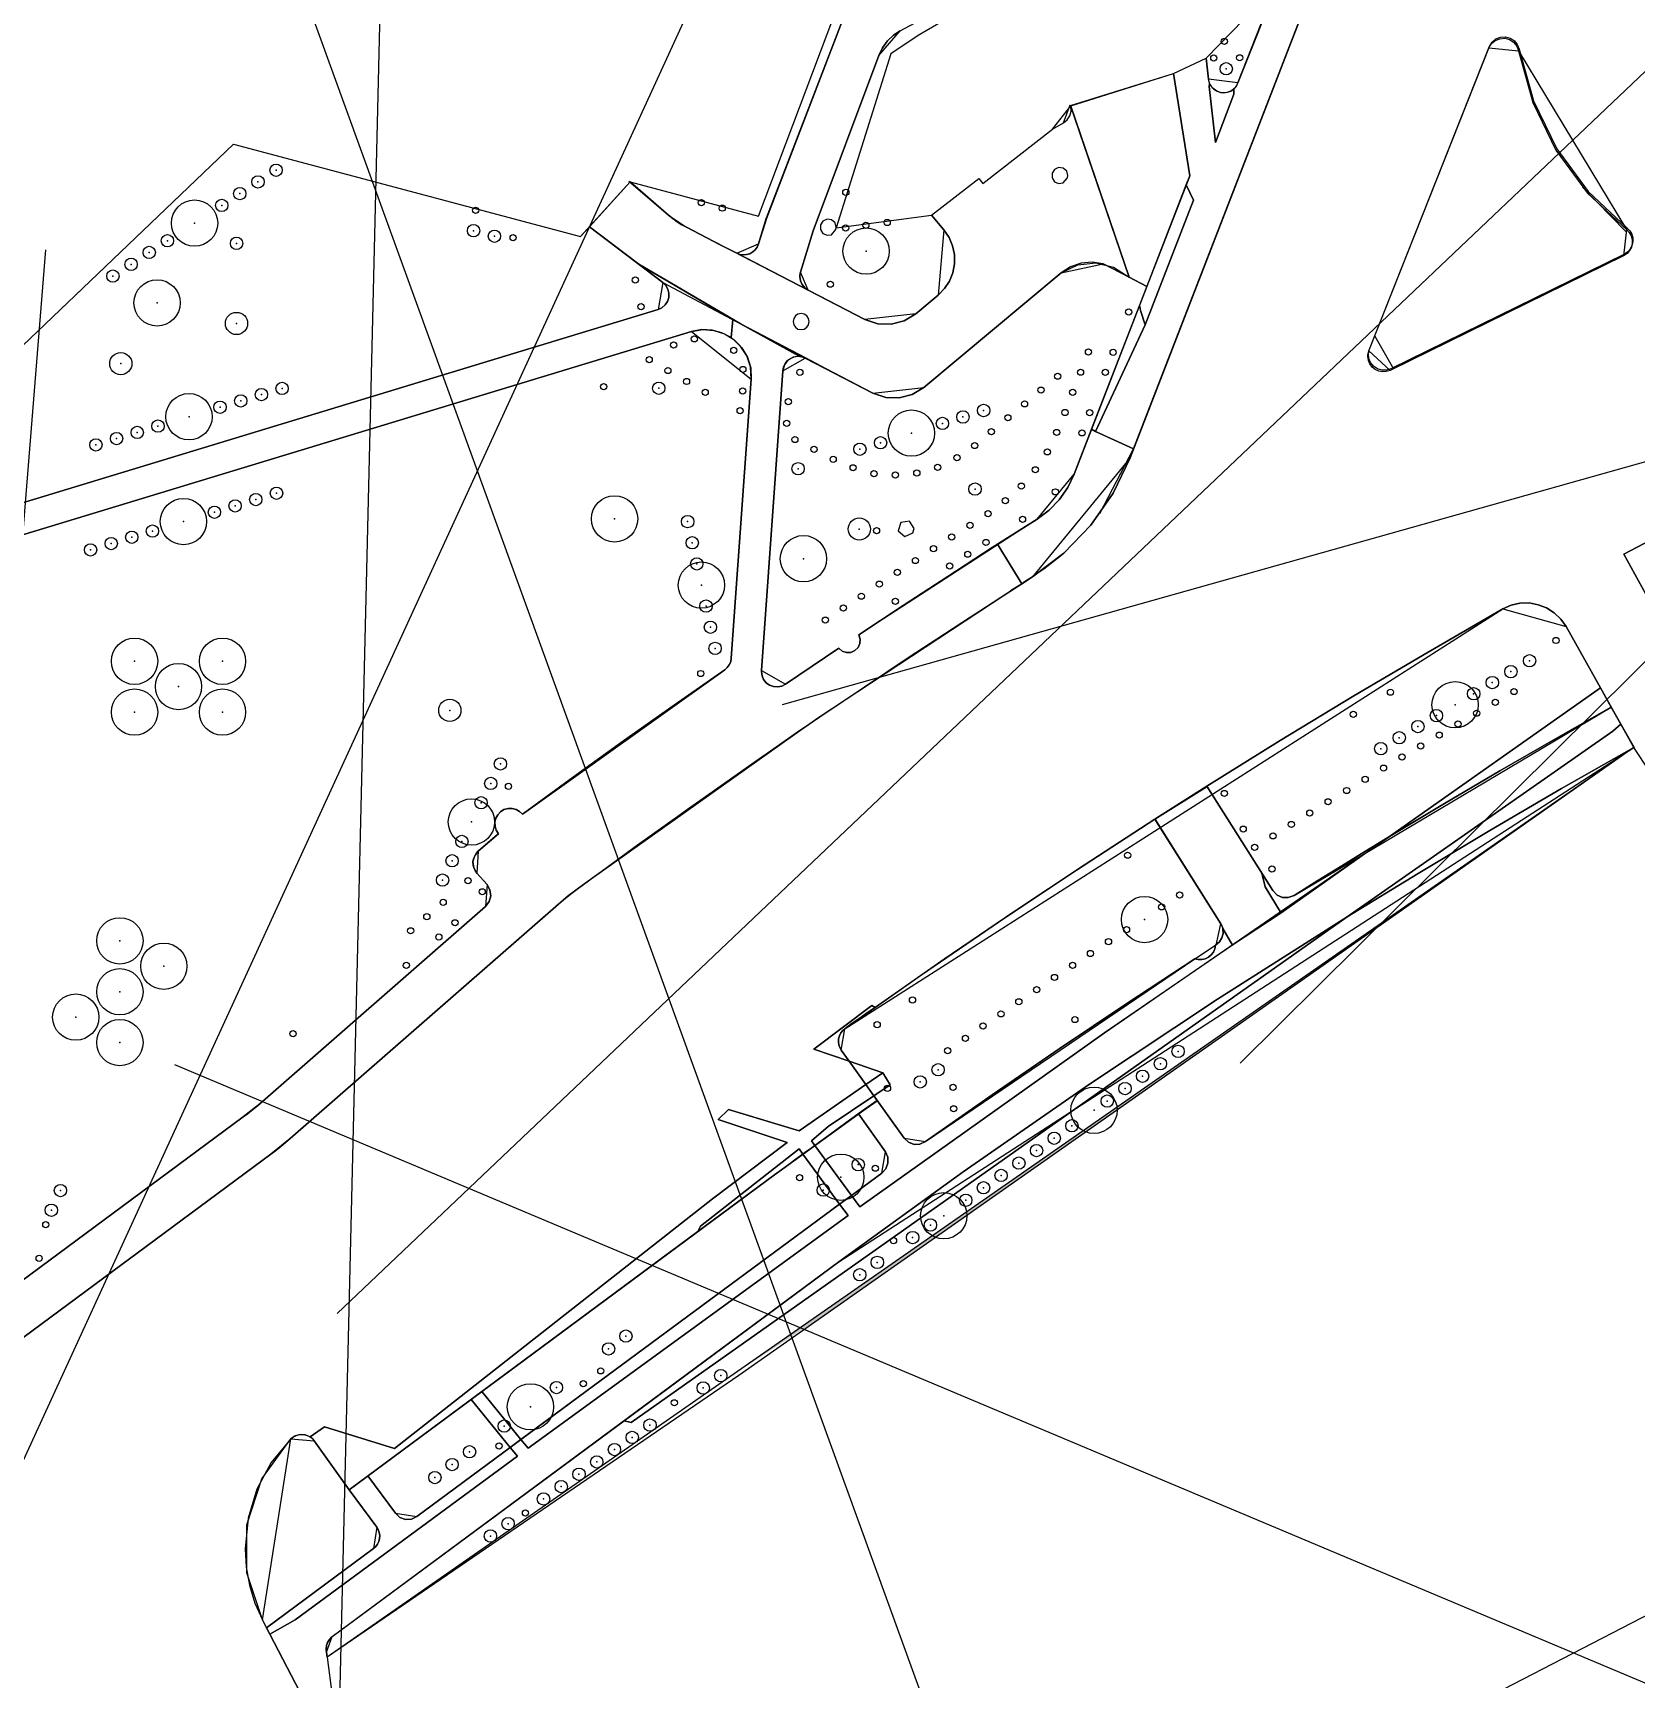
# Model space of a CAD drawing. Header units: metres. Extents: x 13966 to 15478, y -1639 to -430.
# Drawn here: x 14757.4 to 14861.3, y -911.7 to -805.1 of the extents above; entities that cross this region are included whole.
import ezdxf

# ---------------------------------------------------------------- set-up
doc = ezdxf.new("R2010")
doc.units = ezdxf.units.M
for name, color, linetype in [('BOUNDARY', 7, 'Continuous'), ('CURB', 7, 'Continuous'), ('ELECTR_CABLE', 7, 'Continuous'), ('GAS', 7, 'Continuous'), ('GRASS', 7, 'Continuous'), ('HEAT', 7, 'Continuous'), ('NEW_BUSH', 3, 'Continuous'), ('NEW_LAWN', 82, 'Continuous'), ('NEW_TREE', 3, 'Continuous'), ('OVERHEAD_POWER_LINE', 7, 'Continuous'), ('ROAD', 7, 'Continuous'), ('SIDEWALK_PATH', 7, 'Continuous'), ('WATER_PIPELINE', 7, 'Continuous')]:
    doc.layers.add(name, color=color, linetype=linetype)

# ---------------------------------------------------------------- blocks, each defined once
blk = doc.blocks.new('ПУЗЫРЕПЛОДНИК_TINY_WINE_GOLD')
blk.add_circle((0, 0), 0.2)
blk = doc.blocks.new('ЛАПЧАТКА_GOLDFINGER')
blk.add_circle((0, 0), 0.2)
blk = doc.blocks.new('ИВА_БУЛЛАТА')
blk.add_circle((0, 0), 0.2)
blk = doc.blocks.new('СПИРЕЯ_GREFSHEIM')
blk.add_circle((0, 0), 0.2)
blk = doc.blocks.new('ПУЗЫРЕПЛОДНИК_LADY_IN_RED')
blk.add_circle((0, 0), 0.2)
blk = doc.blocks.new('КЛЕН_CRIMSON_SENTRY')
blk.add_circle((0, 0), 0.2)
blk = doc.blocks.new('КЛЕН_PRINCETON_GOLD')
blk.add_circle((0, 0), 0.2)
blk = doc.blocks.new('КЛЕН_ГИННАЛА')
blk.add_circle((0, 0), 0.2)

msp = doc.modelspace()

# ---------------------------------------------------------------- hatches: boundary and pattern name
at = {"layer": 'NEW_LAWN'}
msp.add_hatch(color=82, dxfattribs=at).paths.add_polyline_path([(14809.36, -887.71), (14802.44, -892.24), (14857.69, -853.79)])

# ---------------------------------------------------------------- linework, layer by layer
at = {"layer": 'BOUNDARY'}
for points in [[(14821.77, -801.15), (14814.79, -805.24), (14813.02, -806.43), (14809.49, -817.69), (14815.67, -816.87), (14818.73, -814.5), (14818.98, -814.82), (14823.51, -811.31), (14824.69, -809.8), (14831.34, -807.69), (14833.45, -806.71), (14836.72, -803.35)], [(14676.98, -890.05), (14704.84, -869.67), (14704.36, -869.02), (14713.87, -862.05), (14721.71, -856.4), (14732.82, -848.19), (14770.43, -812.28), (14792.92, -818.26), (14796.13, -814.72), (14804.46, -816.94), (14809.33, -804.01)], [(14863.19, -854.44), (14861.17, -851.37), (14803.18, -892.05), (14776.51, -910.29), (14776.83, -912.8)]]:
    msp.add_lwpolyline(points, dxfattribs=at)
at = {"layer": 'CURB'}
for points in [[(14847.4, -776.23), (14844.33, -785.92), (14835.52, -808.31), (14833.6, -808.06), (14833.45, -806.71)], [(14849.46, -776.69), (14846.55, -786.06), (14828.54, -832.59), (14822.2, -840.31), (14808.3, -849.47)], [(14804.99, -817.06), (14809.87, -804.3), (14811.28, -802.71), (14820.64, -797.79)], [(14807.99, -817.88), (14812.25, -806.52), (14813.64, -804.93), (14821.61, -800.65)], [(14824.9, -833.66), (14832.39, -814.33), (14831.34, -807.69)], [(14823.51, -811.31), (14824.21, -810.89), (14824.65, -809.72), (14824.67, -809.77)], [(14796.06, -814.67), (14798.62, -816.87), (14799.79, -817.66), (14811.34, -823.63)], [(14857.85, -815.07), (14860.64, -817.94)], [(14815.67, -816.87), (14816.47, -817.83), (14816.09, -822.06), (14814.64, -823.26), (14811.34, -823.63)], [(14793.5, -817.62), (14798.26, -821.23), (14797.94, -822.99), (14754.97, -836.05), (14753.97, -836.57), (14736.1, -850.77), (14734.69, -850.6), (14732.8, -848.21)], [(14803.04, -819.34), (14804.45, -818.74), (14804.98, -817.02)], [(14807.68, -821.74), (14807.18, -820.56), (14807.99, -817.88)], [(14807.68, -821.74), (14803.04, -819.34)], [(14804.64, -846.37), (14806.03, -826.95), (14807.48, -826.13), (14811.87, -828.4), (14815.17, -828.03), (14824.06, -820.61), (14826.79, -820.03)], [(14829.61, -821.49), (14826.79, -820.03)], [(14798.26, -821.23), (14807.48, -826.13)], [(14787.6, -856.95), (14787.54, -857), (14786.29, -858.09), (14786.2, -859.5), (14786.86, -860.25), (14786.76, -861.66), (14772.14, -874.44), (14771.06, -875.3), (14754.87, -887.28), (14753.47, -887.06), (14731.94, -857.57), (14732.16, -856.17), (14736.52, -852.99), (14736.58, -852.94), (14754.92, -838.37), (14755.91, -837.85), (14800.12, -824.42), (14803.98, -827.5), (14802.69, -845.58)], [(14844.38, -824.72), (14845.59, -826.82)], [(14826.57, -836.21), (14828.76, -832.01)], [(14822.51, -836.57), (14824.9, -833.66)], [(14822.51, -836.57), (14810.96, -844.06)], [(14824.02, -838.97), (14822.94, -839.82), (14821.52, -840.75), (14820.78, -841.22)], [(14809.81, -870.97), (14810.05, -869.58), (14852.68, -842.39), (14856.78, -843.53), (14861.17, -851.37)], [(14809.65, -844.93), (14806.2, -847.27)], [(14789.16, -855.69), (14789.22, -855.65), (14802.26, -846.34)], [(14804.64, -846.37), (14806.2, -847.27)], [(14839.15, -860.95), (14859.71, -848.75)], [(14859.71, -848.75), (14861.19, -851.37)], [(14808.3, -849.47), (14792.78, -860.48), (14791.49, -861.51), (14788.92, -863.76)], [(14776.51, -910.29), (14776.45, -909.97), (14776.83, -908.97), (14809.65, -884.69), (14861.17, -851.37)], [(14830.14, -856.01), (14833.52, -853.88)], [(14833.51, -853.86), (14837.78, -860.63)], [(14830.13, -855.99), (14834.41, -862.79)], [(14788.92, -863.76), (14774.11, -876.7), (14772.85, -877.71), (14750.52, -894.23), (14733.31, -891.1), (14714.31, -861.73)], [(14815.28, -876.9), (14832.73, -865.05), (14834.06, -864.18), (14834.1, -864.16), (14834.41, -862.79)], [(14809.81, -870.97), (14813.88, -876.67)], [(14790.89, -943.61), (14772.31, -907.88), (14774.15, -896.16), (14775.67, -896.29), (14777.93, -899.45), (14805.49, -879.06), (14812.14, -874.23)], [(14810.92, -875.1), (14812.15, -874.25)], [(14810.92, -875.1), (14812.67, -877.55)], [(14813.88, -876.67), (14815.28, -876.9)], [(14812.44, -878.94), (14812.67, -877.55)], [(14779.13, -898.56), (14780.92, -900.97), (14782.32, -901.18), (14807.87, -882.28), (14812.44, -878.94)], [(14777.93, -899.45), (14779.13, -898.56)], [(14777.93, -899.45), (14779.71, -901.87), (14779.5, -903.26), (14772.57, -908.39)], [(14772.57, -908.39), (14774.13, -911.39)]]:
    msp.add_lwpolyline(points, dxfattribs=at)
msp.add_lwpolyline([(14853.69, -806.23), (14860.69, -817.81), (14860.51, -819.5), (14845.37, -826.93), (14844, -825.66), (14851.78, -806.04)], close=True, dxfattribs=at)
at = {"layer": 'ELECTR_CABLE'}
msp.add_line((14766.62, -871.91), (14928.61, -940.02), dxfattribs=at)
at = {"layer": 'GAS'}
for p, q in [((14995.68, -680.52), (14777.15, -888.04)), ((14738.26, -1067.53), (14758.27, -819.11))]:
    msp.add_line(p, q, dxfattribs=at)
at = {"layer": 'GRASS'}
for points in [[(14833.6, -808.06), (14833.45, -806.71), (14836.72, -803.35), (14846.28, -775.98), (14847.4, -776.23), (14844.35, -785.85), (14836.76, -805.18), (14835.52, -808.31), (14835.35, -808.6), (14835.1, -808.81), (14834.8, -808.92), (14834.46, -808.94), (14834.14, -808.84), (14833.88, -808.65), (14833.69, -808.38)], [(14809.49, -817.66), (14809.41, -817.38), (14809.18, -817.18), (14808.89, -817.14), (14808.62, -817.26), (14808.46, -817.51), (14808.46, -817.81), (14808.62, -818.06), (14808.89, -818.18), (14809.19, -818.14), (14809.47, -817.81)], [(14810.96, -844.06), (14811.04, -844.34), (14811.02, -844.62), (14810.91, -844.88), (14810.7, -845.08), (14810.43, -845.2), (14810.15, -845.21), (14809.88, -845.12), (14809.65, -844.93), (14808.79, -845.51), (14807.92, -846.1), (14807.06, -846.68), (14806.2, -847.27), (14805.96, -847.39), (14805.7, -847.44), (14805.43, -847.42), (14805.17, -847.33), (14804.95, -847.17), (14804.78, -846.96), (14804.68, -846.71), (14804.64, -846.44), (14804.64, -846.37), (14806.03, -826.95), (14806.07, -826.71), (14806.18, -826.49), (14806.33, -826.3), (14806.53, -826.15), (14806.76, -826.06), (14807.01, -826.02), (14807.25, -826.05), (14807.48, -826.13), (14811.87, -828.4), (14812.71, -828.68), (14813.57, -828.71), (14814.41, -828.49), (14815.17, -828.03), (14824.06, -820.61), (14825.14, -820.09), (14826.31, -819.96), (14827.45, -820.24), (14828.46, -820.9), (14829.61, -821.49), (14824.9, -833.66), (14824.49, -834.52), (14823.94, -835.31), (14823.28, -835.99), (14822.51, -836.57), (14819.6, -838.41), (14816.71, -840.28), (14813.83, -842.16)], [(14814.54, -837.17), (14814.23, -836.7), (14813.67, -836.78), (14813.51, -837.32), (14813.94, -837.69), (14814.46, -837.46)], [(14833.51, -853.86), (14838.26, -850.91), (14843.03, -848.02), (14847.84, -845.18), (14852.68, -842.39), (14853.22, -842.15), (14853.79, -842.02), (14854.38, -842), (14854.96, -842.11), (14855.52, -842.32), (14856.01, -842.64), (14856.44, -843.04), (14856.78, -843.53), (14859, -847.5), (14845.34, -857.14), (14843.79, -858.08), (14842.24, -859.03), (14840.7, -859.99), (14839.15, -860.95), (14838.78, -861.09), (14838.4, -861.08), (14838.05, -860.92), (14837.78, -860.63)], [(14859.71, -848.75), (14856.09, -850.8), (14852.49, -852.88), (14848.9, -854.99), (14845.34, -857.14), (14859, -847.5)], [(14776.43, -909.87), (14776.43, -909.78), (14776.45, -909.55), (14776.53, -909.34), (14776.65, -909.15), (14776.81, -908.99), (14795.74, -894.98), (14796.19, -895.09), (14842.6, -862.33), (14847.2, -859.52), (14851.83, -856.75), (14856.49, -854.03), (14861.17, -851.37), (14776.51, -910.29), (14776.45, -909.97)], [(14834.06, -864.18), (14834.02, -864.41), (14833.93, -864.62), (14833.79, -864.8), (14833.61, -864.95), (14833.4, -865.05), (14833.18, -865.1), (14832.95, -865.1), (14832.73, -865.05), (14828.32, -867.94), (14823.94, -870.88), (14819.59, -873.87), (14815.28, -876.9), (14814.91, -877.07), (14814.53, -877.08), (14814.17, -876.94), (14813.88, -876.67), (14811.93, -873.93), (14812.99, -873.22), (14812.51, -872.44), (14810.32, -871.69), (14809.81, -870.97), (14809.72, -870.8), (14809.65, -870.62), (14809.63, -870.42), (14809.64, -870.23), (14809.69, -870.04), (14809.78, -869.86), (14809.9, -869.71), (14810.05, -869.58), (14815.01, -866.09), (14820.01, -862.67), (14825.05, -859.31), (14830.14, -856.01), (14834.41, -862.79), (14834.44, -862.85), (14834.48, -862.92), (14834.51, -863), (14834.53, -863.07), (14834.56, -863.41), (14834.48, -863.7), (14834.33, -863.96)], [(14796.19, -895.09), (14795.74, -894.98), (14809.65, -884.69), (14817.72, -878.85), (14825.9, -873.18), (14834.19, -867.67), (14842.6, -862.33)], [(14811.4, -873.2), (14810.32, -871.69), (14812.51, -872.44)], [(14811.93, -873.93), (14811.4, -873.2), (14812.51, -872.44), (14812.99, -873.22)], [(14810.47, -880.38), (14808.1, -877.15), (14808.8, -876.63), (14809.51, -876.12), (14810.21, -875.61), (14810.92, -875.1), (14812.67, -877.55), (14812.83, -877.91), (14812.84, -878.29), (14812.71, -878.65), (14812.44, -878.94)], [(14789.06, -896.19), (14786.53, -893.09), (14805.49, -879.06), (14805.95, -878.72), (14806.41, -878.38), (14806.87, -878.04), (14807.33, -877.71), (14809.7, -880.94)], [(14809.7, -880.94), (14807.33, -877.71), (14807.52, -877.57), (14807.72, -877.43), (14807.91, -877.29), (14808.1, -877.15), (14810.47, -880.38)], [(14780.92, -900.97), (14779.13, -898.56), (14785.84, -893.6), (14788.37, -896.71), (14782.32, -901.18), (14781.96, -901.35), (14781.58, -901.37), (14781.21, -901.24)], [(14788.37, -896.71), (14785.84, -893.6), (14786.53, -893.09), (14789.06, -896.19)], [(14772.31, -907.88), (14771.3, -904.84), (14771.3, -901.72), (14772.26, -898.74), (14774.15, -896.16), (14774.32, -896.02), (14774.51, -895.93), (14774.72, -895.88), (14774.94, -895.87), (14775.15, -895.91), (14775.35, -896), (14775.52, -896.12), (14775.67, -896.29), (14777.93, -899.45), (14779.71, -901.87), (14779.81, -902.03), (14779.88, -902.22), (14779.91, -902.41), (14779.9, -902.61), (14779.85, -902.8), (14779.77, -902.98), (14779.65, -903.13), (14779.5, -903.26), (14772.57, -908.39)]]:
    msp.add_lwpolyline(points, close=True, dxfattribs=at)
for points in [[(14821.77, -801.15), (14814.79, -805.24), (14813.02, -806.43), (14809.49, -817.69), (14815.67, -816.87), (14816.47, -817.83), (14816.8, -818.32), (14817.03, -818.86), (14817.15, -819.43), (14817.15, -820.02), (14817.04, -820.6), (14816.82, -821.15), (14816.5, -821.63), (14816.09, -822.06), (14814.64, -823.26), (14813.89, -823.72), (14813.05, -823.94), (14812.18, -823.91), (14811.34, -823.63), (14808.42, -822.12), (14807.68, -821.74), (14807.46, -821.58), (14807.29, -821.37), (14807.18, -821.12), (14807.14, -820.85), (14807.14, -820.77), (14807.15, -820.7), (14807.16, -820.63), (14807.18, -820.56), (14807.99, -817.88), (14812.25, -806.52), (14812.49, -806.03), (14812.8, -805.59), (14813.19, -805.22), (14813.64, -804.93)], [(14809.87, -804.3), (14805, -817.03), (14804.45, -818.74), (14804.37, -818.94), (14804.24, -819.12), (14804.08, -819.26), (14803.89, -819.37), (14803.67, -819.43), (14803.46, -819.45), (14803.24, -819.42), (14803.04, -819.34), (14801.97, -818.79), (14799.79, -817.66), (14799.48, -817.49), (14799.18, -817.3), (14798.9, -817.1), (14798.62, -816.87), (14796.13, -814.72), (14804.46, -816.94), (14809.33, -804.01)], [(14732.8, -848.21), (14770.43, -812.28), (14792.92, -818.26), (14793.5, -817.62), (14798.26, -821.23), (14798.45, -821.43), (14798.58, -821.67), (14798.65, -821.93), (14798.64, -822.21), (14798.55, -822.47), (14798.4, -822.69), (14798.19, -822.87), (14797.94, -822.99), (14754.97, -836.05)], [(14755.91, -837.85), (14800.12, -824.42), (14800.84, -824.29), (14801.55, -824.34), (14802.24, -824.56), (14802.86, -824.94), (14803.37, -825.46), (14803.74, -826.08), (14803.95, -826.77), (14803.98, -827.5), (14802.69, -845.58), (14802.65, -845.81), (14802.56, -846.01), (14802.43, -846.19), (14802.26, -846.34), (14798.98, -848.63), (14795.71, -850.94), (14792.45, -853.28), (14789.22, -855.65), (14789.16, -855.69), (14788.97, -855.51), (14788.74, -855.38), (14788.49, -855.31), (14788.22, -855.32), (14787.96, -855.39), (14787.74, -855.53), (14787.56, -855.72), (14787.43, -855.95), (14787.37, -856.21), (14787.38, -856.47), (14787.46, -856.72), (14787.6, -856.95), (14786.29, -858.09), (14786.05, -858.4), (14785.95, -858.77), (14786, -859.15), (14786.2, -859.5), (14786.86, -860.25), (14787.05, -860.6), (14787.1, -860.98), (14787, -861.35), (14786.76, -861.66), (14772.14, -874.44), (14771.88, -874.66), (14771.61, -874.88), (14771.34, -875.09), (14771.06, -875.3), (14754.87, -887.28)]]:
    msp.add_lwpolyline(points, dxfattribs=at)
at = {"layer": 'HEAT'}
for p, q in [((14884.22, -1103.54), (14740.5, -707.31)), ((14757.53, -961.62), (15048.85, -810.88))]:
    msp.add_line(p, q, dxfattribs=at)
at = {"layer": 'NEW_BUSH'}
for centre, radius in [((14834.76, -807.39), 0.4), ((14773.19, -813.96), 0.4), ((14772.02, -814.72), 0.4), ((14769.67, -816.24), 0.4), ((14770.84, -815.48), 0.4), ((14785.99, -817.88), 0.4), ((14787.34, -818.24), 0.4), ((14764.97, -819.29), 0.4), ((14766.15, -818.53), 0.4), ((14770.63, -818.7), 0.4), ((14763.8, -820.06), 0.4), ((14762.62, -820.82), 0.4), ((14770.63, -823.89), 0.72), ((14763.13, -826.49), 0.72), ((14770.9, -828.91), 0.4), ((14772.24, -828.5), 0.4), ((14773.58, -828.1), 0.4), ((14797.99, -828.09), 0.4), ((14769.56, -829.32), 0.4), ((14817.7, -829.95), 0.4), ((14819.04, -829.53), 0.4), ((14764.2, -830.95), 0.4), ((14765.54, -830.54), 0.4), ((14816.37, -830.37), 0.4), ((14761.52, -831.76), 0.4), ((14762.86, -831.35), 0.4), ((14811.02, -832.04), 0.4), ((14812.36, -831.62), 0.4), ((14807.02, -833.3), 0.4), ((14771.88, -835.3), 0.4), ((14773.22, -834.89), 0.4), ((14818.48, -834.62), 0.4), ((14769.2, -836.12), 0.4), ((14770.54, -835.71), 0.4), ((14765.18, -837.34), 0.4), ((14799.86, -836.73), 0.4), ((14810.98, -837.21), 0.72), ((14761.17, -838.56), 0.4), ((14762.51, -838.15), 0.4), ((14763.84, -837.74), 0.4), ((14800.16, -838.1), 0.4), ((14800.45, -839.47), 0.4), ((14801.05, -842.2), 0.4), ((14801.34, -843.57), 0.4), ((14801.64, -844.94), 0.4), ((14854.41, -845.74), 0.4), ((14852, -847.16), 0.4), ((14853.2, -846.45), 0.4), ((14850.79, -847.88), 0.4), ((14784.45, -848.96), 0.72), ((14848.38, -849.3), 0.4), ((14847.18, -850.01), 0.4), ((14844.77, -851.44), 0.4), ((14845.97, -850.73), 0.4), ((14787.73, -852.43), 0.4), ((14787.1, -853.69), 0.4), ((14786.48, -854.94), 0.4), ((14785.23, -857.45), 0.4), ((14784.6, -858.7), 0.4), ((14783.98, -859.95), 0.4), ((14831.64, -871.05), 0.4), ((14816.09, -872.24), 0.4), ((14829.34, -872.66), 0.4), ((14830.49, -871.85), 0.4), ((14814.93, -873.03), 0.4), ((14828.2, -873.46), 0.4), ((14827.05, -874.27), 0.4), ((14824.76, -875.87), 0.4), ((14823.61, -876.68), 0.4), ((14822.47, -877.48), 0.4), ((14810.91, -878.39), 0.4), ((14820.17, -879.09), 0.4), ((14821.32, -878.29), 0.4), ((14759.22, -880.07), 0.4), ((14808.65, -880.04), 0.4), ((14819.03, -879.89), 0.4), ((14817.88, -880.7), 0.4), ((14758.63, -881.34), 0.4), ((14815.59, -882.3), 0.4), ((14814.44, -883.11), 0.4), ((14811.01, -885.52), 0.4), ((14812.15, -884.72), 0.4), ((14795.86, -889.5), 0.4), ((14794.74, -890.33), 0.4), ((14791.36, -892.83), 0.4), ((14800.87, -892.86), 0.4), ((14802.01, -892.06), 0.4), ((14787.98, -895.33), 0.4), ((14796.27, -896.06), 0.4), ((14797.42, -895.26), 0.4), ((14785.73, -896.99), 0.4), ((14795.12, -896.85), 0.4), ((14784.6, -897.82), 0.4), ((14793.97, -897.65), 0.4), ((14783.48, -898.66), 0.4), ((14791.67, -899.25), 0.4), ((14792.82, -898.45), 0.4), ((14790.52, -900.05), 0.4), ((14787.08, -902.45), 0.4), ((14788.23, -901.65), 0.4)]:
    msp.add_circle(centre, radius, dxfattribs=at)
for p in [(14834.76, -807.39), (14772.02, -814.72), (14773.19, -813.96), (14770.84, -815.48), (14769.67, -816.24), (14785.99, -817.88), (14766.15, -818.53), (14770.63, -818.7), (14787.34, -818.24), (14763.8, -820.06), (14764.97, -819.29), (14762.62, -820.82), (14770.63, -823.89), (14763.13, -826.49), (14772.24, -828.5), (14773.58, -828.1), (14797.99, -828.09), (14769.56, -829.32), (14770.9, -828.91), (14819.04, -829.53), (14765.54, -830.54), (14816.37, -830.37), (14817.7, -829.95), (14761.52, -831.76), (14762.86, -831.35), (14764.2, -830.95), (14812.36, -831.62), (14811.02, -832.04), (14807.02, -833.3), (14773.22, -834.89), (14818.48, -834.62), (14769.2, -836.12), (14770.54, -835.71), (14771.88, -835.3), (14799.86, -836.73), (14762.51, -838.15), (14763.84, -837.74), (14765.18, -837.34), (14800.16, -838.1), (14810.98, -837.21), (14761.17, -838.56), (14800.45, -839.47), (14801.05, -842.2), (14801.34, -843.57), (14801.64, -844.94), (14854.41, -845.74), (14853.2, -846.45), (14852, -847.16), (14850.79, -847.88), (14784.45, -848.96), (14848.38, -849.3), (14845.97, -850.73), (14847.18, -850.01), (14844.77, -851.44), (14787.73, -852.43), (14787.1, -853.69), (14786.48, -854.94), (14785.23, -857.45), (14784.6, -858.7), (14783.98, -859.95), (14831.64, -871.05), (14816.09, -872.24), (14830.49, -871.85), (14814.93, -873.03), (14828.2, -873.46), (14829.34, -872.66), (14827.05, -874.27), (14824.76, -875.87), (14822.47, -877.48), (14823.61, -876.68), (14810.91, -878.39), (14821.32, -878.29), (14820.17, -879.09), (14759.22, -880.07), (14808.65, -880.04), (14817.88, -880.7), (14819.03, -879.89), (14758.63, -881.34), (14815.59, -882.3), (14814.44, -883.11), (14812.15, -884.72), (14811.01, -885.52), (14794.74, -890.33), (14795.86, -889.5), (14802.01, -892.06), (14791.36, -892.83), (14800.87, -892.86), (14787.98, -895.33), (14797.42, -895.26), (14795.12, -896.85), (14796.27, -896.06), (14784.6, -897.82), (14785.73, -896.99), (14793.97, -897.65), (14783.48, -898.66), (14792.82, -898.45), (14790.52, -900.05), (14791.67, -899.25), (14788.23, -901.65), (14787.08, -902.45)]:
    msp.add_point(p, dxfattribs=at)
at = {"layer": 'NEW_TREE'}
for centre in [(14767.91, -817.39), (14811.42, -819.2), (14765.48, -822.56), (14767.55, -829.93), (14814.36, -830.99), (14795.13, -836.55), (14767.19, -836.73), (14807.36, -839.13), (14800.75, -840.84), (14764.02, -845.78), (14769.72, -845.78), (14766.87, -847.42), (14764.02, -849.07), (14769.72, -849.07), (14849.59, -848.59), (14785.85, -856.19), (14829.47, -862.51), (14763.07, -863.89), (14765.92, -865.54), (14763.07, -867.19), (14760.21, -868.83), (14763.07, -870.48), (14826.19, -874.87), (14809.78, -879.21), (14816.45, -881.7), (14789.67, -894.08)]:
    msp.add_circle(centre, 1.5, dxfattribs=at)
for p in [(14767.91, -817.39), (14811.42, -819.2), (14765.48, -822.56), (14767.55, -829.93), (14814.36, -830.99), (14767.19, -836.73), (14795.13, -836.55), (14807.36, -839.13), (14800.75, -840.84), (14764.02, -845.78), (14769.72, -845.78), (14766.87, -847.42), (14849.59, -848.59), (14764.02, -849.07), (14769.72, -849.07), (14785.85, -856.19), (14829.47, -862.51), (14763.07, -863.89), (14765.92, -865.54), (14763.07, -867.19), (14760.21, -868.83), (14763.07, -870.48), (14826.19, -874.87), (14809.78, -879.21), (14816.45, -881.7), (14789.67, -894.08)]:
    msp.add_point(p, dxfattribs=at)
at = {"layer": 'OVERHEAD_POWER_LINE'}
for p, q in [((14683.07, -1058.14), (14848.46, -697.95)), ((14835.67, -871.81), (14965.65, -742.89)), ((14806.01, -848.57), (15141.57, -754.17))]:
    msp.add_line(p, q, dxfattribs=at)
at = {"layer": 'ROAD'}
for points in [[(14750.52, -894.23), (14772.85, -877.71), (14773.17, -877.47), (14773.49, -877.22), (14773.8, -876.96), (14774.11, -876.7), (14788.92, -863.76), (14791.49, -861.51), (14791.8, -861.25), (14792.12, -860.98), (14792.45, -860.73), (14792.78, -860.48), (14796.62, -857.67), (14800.49, -854.9), (14804.39, -852.17), (14808.3, -849.47), (14811.58, -847.25), (14814.88, -845.06), (14818.19, -842.89), (14821.52, -840.75), (14822.2, -840.31), (14824.23, -838.78), (14825.99, -836.96), (14827.43, -834.88), (14828.54, -832.59), (14828.76, -832.01), (14846.55, -786.06)], [(14862.25, -837.92), (14860.53, -838.84), (14863.6, -844.46)], [(14863.19, -854.44), (14861.17, -851.37), (14860.32, -849.85), (14859.71, -848.75), (14859, -847.5), (14856.78, -843.53), (14856.44, -843.04), (14856.01, -842.64), (14855.52, -842.32), (14854.96, -842.11), (14854.38, -842), (14853.79, -842.02), (14853.22, -842.15), (14852.68, -842.39), (14847.84, -845.18), (14843.03, -848.02), (14838.26, -850.91), (14833.51, -853.86), (14830.14, -856.01), (14825.55, -858.98), (14821, -862), (14816.48, -865.08), (14812, -868.2), (14811.79, -868.08), (14808.04, -870.9), (14810.32, -871.69), (14811.4, -873.2), (14807.08, -876.19), (14802.51, -874.82), (14801.83, -875.47), (14806.31, -876.96), (14801.46, -880.61), (14780.87, -896.77), (14776.33, -895.38), (14775.4, -896.03), (14775.08, -895.89), (14774.75, -895.87), (14774.43, -895.96), (14774.15, -896.16), (14772.88, -897.68), (14771.95, -899.41), (14771.38, -901.29), (14771.18, -903.27), (14771.25, -904.47), (14771.47, -905.64), (14771.82, -906.79), (14772.31, -907.88), (14772.57, -908.39), (14772.79, -908.81), (14790.89, -943.61)]]:
    msp.add_lwpolyline(points, dxfattribs=at)
for points in [[(14845.37, -826.93), (14845.13, -827.01), (14844.88, -827.03), (14844.64, -826.98), (14844.4, -826.88), (14844.21, -826.72), (14844.06, -826.51), (14843.97, -826.28), (14843.93, -826.03), (14843.94, -825.93), (14843.95, -825.84), (14843.97, -825.75), (14844, -825.66), (14851.78, -806.04), (14851.94, -805.76), (14852.19, -805.56), (14852.48, -805.44), (14852.8, -805.41), (14853.12, -805.5), (14853.38, -805.67), (14853.58, -805.92), (14853.69, -806.23), (14854.62, -809.57), (14856.12, -812.66), (14858.16, -815.44), (14860.69, -817.81), (14860.87, -817.99), (14860.99, -818.21), (14861.06, -818.45), (14861.07, -818.7), (14861.01, -818.95), (14860.89, -819.17), (14860.73, -819.36), (14860.51, -819.5)], [(14824.66, -809.77), (14831.34, -807.69), (14832.39, -814.33), (14829.61, -821.49), (14828.46, -820.9)], [(14796.7, -820.05), (14793.5, -817.62), (14796.13, -814.72), (14798.62, -816.87), (14798.9, -817.1), (14799.18, -817.3), (14799.48, -817.49), (14799.79, -817.66), (14801.97, -818.79), (14803.04, -819.34), (14807.68, -821.74), (14808.42, -822.12), (14811.34, -823.63), (14812.18, -823.91), (14813.05, -823.94), (14813.89, -823.72), (14814.64, -823.26), (14816.09, -822.06), (14816.5, -821.63), (14816.82, -821.15), (14817.04, -820.6), (14817.15, -820.02), (14817.15, -819.43), (14817.03, -818.86), (14816.8, -818.32), (14816.47, -817.83), (14815.67, -816.87), (14818.73, -814.5), (14818.98, -814.82), (14823.51, -811.31), (14824.21, -810.89), (14824.45, -810.69), (14824.62, -810.43), (14824.7, -810.13), (14824.68, -809.82), (14828.46, -820.9), (14826.79, -820.03), (14826.07, -819.92), (14825.35, -819.98), (14824.67, -820.22), (14824.06, -820.61), (14815.17, -828.03), (14814.41, -828.49), (14813.57, -828.71), (14812.71, -828.68), (14811.87, -828.4), (14808.83, -826.83), (14807.49, -826.12), (14803.33, -823.93), (14802.85, -823.65)], [(14824.5, -814.31), (14824.42, -814.03), (14824.19, -813.83), (14823.9, -813.79), (14823.63, -813.91), (14823.47, -814.16), (14823.47, -814.46), (14823.63, -814.71), (14823.9, -814.83), (14824.19, -814.79), (14824.48, -814.46)], [(14806.69, -823.76), (14806.73, -823.97), (14806.84, -824.13), (14807.01, -824.25), (14807.21, -824.29), (14807.42, -824.25), (14807.58, -824.13), (14807.7, -823.97), (14807.74, -823.76), (14807.7, -823.56), (14807.58, -823.39), (14807.42, -823.28), (14807.21, -823.24), (14807.01, -823.28), (14806.84, -823.39), (14806.73, -823.56)], [(14863.6, -844.46), (14860.53, -838.84), (14862.25, -837.92), (14862.09, -838.54), (14862.07, -839.18), (14862.18, -839.81), (14862.43, -840.41), (14864.24, -843.75)], [(14810.32, -871.69), (14808.04, -870.9), (14811.79, -868.08), (14812, -868.2), (14811.51, -868.54), (14811.02, -868.89), (14810.53, -869.23), (14810.05, -869.58), (14809.9, -869.71), (14809.78, -869.86), (14809.69, -870.04), (14809.64, -870.23), (14809.63, -870.42), (14809.65, -870.62), (14809.72, -870.8), (14809.81, -870.97)], [(14775.67, -896.29), (14775.61, -896.21), (14775.54, -896.14), (14775.47, -896.08), (14775.4, -896.03), (14776.33, -895.38), (14780.87, -896.77), (14801.46, -880.61), (14806.31, -876.96), (14801.83, -875.47), (14802.51, -874.82), (14807.08, -876.19), (14811.4, -873.2), (14811.93, -873.93), (14808.97, -875.92), (14807.88, -876.85), (14808.1, -877.15), (14807.91, -877.29), (14807.72, -877.43), (14807.52, -877.57), (14807.33, -877.71), (14807.09, -877.37), (14800.69, -882.37), (14800.53, -882.73), (14777.93, -899.45)], [(14808.1, -877.15), (14807.88, -876.85), (14808.97, -875.92), (14811.93, -873.93), (14812.14, -874.23), (14811.13, -874.95), (14810.12, -875.68), (14809.11, -876.41)], [(14805.49, -879.06), (14800.53, -882.73), (14800.69, -882.37), (14807.09, -877.37), (14807.33, -877.71), (14806.87, -878.04), (14806.41, -878.38), (14805.95, -878.72)]]:
    msp.add_lwpolyline(points, close=True, dxfattribs=at)
at = {"layer": 'SIDEWALK_PATH'}
for points in [[(14846.55, -786.06), (14828.76, -832.01), (14826.28, -830.9), (14829.51, -823.97), (14832.63, -815.9), (14832.17, -814.9), (14832.39, -814.33), (14831.34, -807.69), (14833.45, -806.71), (14833.6, -808.06), (14833.61, -808.14), (14833.63, -808.21), (14833.65, -808.29), (14833.68, -808.36), (14833.65, -808.53), (14834.06, -812.17), (14835.24, -809.03), (14835.24, -808.71), (14835.33, -808.62), (14835.41, -808.53), (14835.47, -808.42), (14835.52, -808.31), (14844.18, -786.32)], [(14813.64, -804.93), (14813.19, -805.22), (14812.8, -805.59), (14812.49, -806.03), (14812.25, -806.52), (14807.99, -817.88), (14807.18, -820.56), (14807.16, -820.63), (14807.15, -820.7), (14807.14, -820.77), (14807.14, -820.85), (14807.18, -821.12), (14807.29, -821.37), (14807.46, -821.58), (14807.68, -821.74), (14803.04, -819.34), (14803.24, -819.42), (14803.46, -819.45), (14803.67, -819.43), (14803.89, -819.37), (14804.08, -819.26), (14804.24, -819.12), (14804.37, -818.94), (14804.45, -818.74), (14804.97, -817.05), (14809.87, -804.3)], [(14754.97, -836.05), (14797.94, -822.99), (14798.19, -822.87), (14798.4, -822.69), (14798.55, -822.47), (14798.64, -822.21), (14798.65, -821.93), (14798.58, -821.67), (14798.45, -821.43), (14798.26, -821.23), (14796.7, -820.05), (14802.79, -823.64), (14802.68, -824.8), (14802.08, -824.49), (14801.44, -824.32), (14800.78, -824.29), (14800.12, -824.42), (14755.91, -837.85)], [(14754.87, -887.28), (14771.06, -875.3), (14771.34, -875.09), (14771.61, -874.88), (14771.88, -874.66), (14772.14, -874.44), (14786.76, -861.66), (14787, -861.35), (14787.1, -860.98), (14787.05, -860.6), (14786.86, -860.25), (14786.2, -859.5), (14786.09, -859.34), (14786, -859.16), (14785.96, -858.97), (14785.95, -858.77), (14785.99, -858.58), (14786.06, -858.4), (14786.16, -858.23), (14786.29, -858.09), (14787.6, -856.95), (14787.46, -856.72), (14787.38, -856.47), (14787.37, -856.21), (14787.43, -855.95), (14787.56, -855.72), (14787.74, -855.53), (14787.96, -855.39), (14788.22, -855.32), (14788.49, -855.31), (14788.74, -855.38), (14788.97, -855.51), (14789.16, -855.69), (14789.22, -855.65), (14792.45, -853.28), (14795.71, -850.94), (14798.98, -848.63), (14802.26, -846.34), (14802.43, -846.19), (14802.56, -846.01), (14802.65, -845.81), (14802.69, -845.58), (14803.98, -827.5), (14803.93, -826.71), (14803.69, -825.98), (14803.26, -825.33), (14802.68, -824.8), (14802.79, -823.64), (14803.33, -823.93), (14807.08, -826.02), (14806.69, -826.08), (14806.36, -826.27), (14806.13, -826.57), (14806.03, -826.95), (14804.64, -846.37), (14804.64, -846.44), (14804.68, -846.71), (14804.78, -846.96), (14804.95, -847.17), (14805.17, -847.33), (14805.43, -847.42), (14805.7, -847.44), (14805.96, -847.39), (14806.2, -847.27), (14807.06, -846.68), (14807.92, -846.1), (14808.79, -845.51), (14809.65, -844.93), (14809.88, -845.12), (14810.15, -845.21), (14810.43, -845.2), (14810.7, -845.08), (14810.91, -844.88), (14811.02, -844.62), (14811.04, -844.34), (14810.96, -844.06), (14813.19, -842.57), (14815.44, -841.1), (14817.69, -839.64), (14819.94, -838.19), (14821.52, -840.75), (14814.21, -845.5), (14806.98, -850.37), (14799.84, -855.37), (14792.78, -860.48), (14792.45, -860.73), (14792.12, -860.98), (14791.8, -861.25), (14791.49, -861.51), (14774.11, -876.7), (14773.8, -876.96), (14773.49, -877.22), (14773.17, -877.47), (14772.85, -877.71), (14750.52, -894.23)], [(14790.86, -943.55), (14772.79, -908.81), (14774.42, -907.89), (14788.83, -897.28), (14788.37, -896.71), (14789.06, -896.19), (14789.52, -896.75), (14810.26, -881.69), (14809.7, -880.94), (14810.47, -880.38), (14811.02, -881.13), (14826.88, -869.86), (14845.34, -857.14), (14848.9, -854.99), (14852.49, -852.88), (14856.09, -850.8), (14859.71, -848.75), (14860.32, -849.85), (14859.81, -850.31), (14842.6, -862.33), (14834.19, -867.67), (14825.9, -873.18), (14817.72, -878.85), (14809.65, -884.69), (14776.82, -908.98), (14776.65, -909.15), (14776.53, -909.34), (14776.45, -909.55), (14776.43, -909.78), (14776.43, -909.87), (14776.45, -909.97), (14776.51, -910.29), (14776.83, -912.8)]]:
    msp.add_lwpolyline(points, dxfattribs=at)
for points in [[(14845.42, -826.83), (14845.13, -826.92), (14844.83, -826.92), (14844.55, -826.83), (14844.3, -826.66), (14844.11, -826.43), (14844, -826.15), (14843.98, -825.86), (14844.05, -825.56), (14851.82, -805.94), (14851.99, -805.66), (14852.23, -805.46), (14852.52, -805.34), (14852.85, -805.31), (14853.16, -805.4), (14853.43, -805.57), (14853.62, -805.82), (14853.73, -806.13), (14854.66, -809.47), (14856.17, -812.57), (14858.2, -815.34), (14860.73, -817.71), (14860.91, -817.89), (14861.03, -818.11), (14861.1, -818.35), (14861.11, -818.6), (14861.05, -818.85), (14860.93, -819.07), (14860.77, -819.26), (14860.56, -819.4)], [(14834.06, -812.17), (14833.65, -808.53), (14833.68, -808.36), (14833.8, -808.56), (14833.96, -808.72), (14834.16, -808.84), (14834.38, -808.92), (14834.61, -808.94), (14834.83, -808.91), (14835.05, -808.83), (14835.24, -808.71), (14835.24, -809.03)], [(14829.15, -822.68), (14832.17, -814.9), (14832.63, -815.9), (14829.51, -823.97), (14829.2, -823.06)], [(14826.28, -830.9), (14826.03, -830.74), (14829.11, -822.8), (14829.17, -822.79), (14829.2, -823.06), (14829.51, -823.97)], [(14821.52, -840.75), (14819.94, -838.19), (14820.58, -837.79), (14821.22, -837.38), (14821.87, -836.97), (14822.51, -836.57), (14823.28, -835.99), (14823.94, -835.31), (14824.49, -834.52), (14824.9, -833.66), (14826.03, -830.74), (14826.28, -830.9), (14828.76, -832.01), (14828.54, -832.59), (14827.43, -834.88), (14825.99, -836.96), (14824.23, -838.78), (14822.2, -840.31), (14822.03, -840.42), (14821.86, -840.53), (14821.69, -840.64)], [(14861.17, -851.37), (14856.49, -854.03), (14851.83, -856.75), (14847.2, -859.52), (14842.6, -862.33), (14859.81, -850.31), (14860.32, -849.85)], [(14834.41, -862.79), (14830.14, -856.01), (14830.98, -855.47), (14831.82, -854.93), (14832.67, -854.4), (14833.51, -853.86), (14837.06, -859.5), (14837.28, -860.39), (14838.32, -862.09), (14835.17, -864.18), (14834.54, -863.1), (14834.51, -863), (14834.48, -862.92), (14834.44, -862.85)], [(14837.28, -860.39), (14837.06, -859.5), (14837.78, -860.63), (14838.05, -860.92), (14838.4, -861.08), (14838.78, -861.09), (14839.15, -860.95), (14840.7, -859.99), (14842.24, -859.03), (14843.79, -858.08), (14845.34, -857.14), (14838.32, -862.09)], [(14832.73, -865.05), (14832.95, -865.1), (14833.18, -865.1), (14833.4, -865.05), (14833.61, -864.95), (14833.79, -864.8), (14833.93, -864.62), (14834.02, -864.41), (14834.06, -864.18), (14834.33, -863.96), (14834.48, -863.7), (14834.56, -863.41), (14834.54, -863.1), (14835.17, -864.18), (14826.88, -869.86), (14811.02, -881.13), (14810.47, -880.38), (14812.44, -878.94), (14812.71, -878.65), (14812.84, -878.29), (14812.83, -877.91), (14812.67, -877.55), (14810.92, -875.1), (14811.22, -874.88), (14811.53, -874.66), (14811.83, -874.45), (14812.14, -874.23), (14813.88, -876.67), (14814.17, -876.94), (14814.53, -877.08), (14814.91, -877.07), (14815.28, -876.9), (14819.59, -873.87), (14823.94, -870.88), (14828.32, -867.94)], [(14789.52, -896.75), (14789.06, -896.19), (14809.7, -880.94), (14810.26, -881.69)], [(14772.79, -908.81), (14772.57, -908.39), (14779.5, -903.26), (14779.65, -903.13), (14779.77, -902.98), (14779.85, -902.8), (14779.9, -902.61), (14779.91, -902.41), (14779.88, -902.22), (14779.81, -902.03), (14779.71, -901.87), (14777.93, -899.45), (14779.13, -898.56), (14780.92, -900.97), (14781.21, -901.24), (14781.58, -901.37), (14781.96, -901.35), (14782.32, -901.18), (14788.37, -896.71), (14788.83, -897.28), (14774.42, -907.89)]]:
    msp.add_lwpolyline(points, close=True, dxfattribs=at)
at = {"layer": 'WATER_PIPELINE'}
msp.add_line((14773.15, -1088.55), (14782.37, -701.07), dxfattribs=at)

# ---------------------------------------------------------------- block references
at = {"layer": 'BUSH'}
for name, p in [('ПУЗЫРЕПЛОДНИК_TINY_WINE_GOLD', (14834.64, -805.62)), ('ПУЗЫРЕПЛОДНИК_LADY_IN_RED', (14833.95, -806.69)), ('СПИРЕЯ_GREFSHEIM', (14835.63, -806.68)), ('СПИРЕЯ_GREFSHEIM', (14800.75, -816.06)), ('ПУЗЫРЕПЛОДНИК_LADY_IN_RED', (14802.1, -816.42)), ('ПУЗЫРЕПЛОДНИК_LADY_IN_RED', (14810.1, -817.71)), ('ПУЗЫРЕПЛОДНИК_TINY_WINE_GOLD', (14811.41, -817.53)), ('ЛАПЧАТКА_GOLDFINGER', (14812.79, -817.35)), ('ПУЗЫРЕПЛОДНИК_TINY_WINE_GOLD', (14788.55, -818.33)), ('ПУЗЫРЕПЛОДНИК_LADY_IN_RED', (14796.47, -821.08)), ('ПУЗЫРЕПЛОДНИК_TINY_WINE_GOLD', (14809.11, -821.35)), ('СПИРЕЯ_GREFSHEIM', (14796.84, -822.8)), ('СПИРЕЯ_GREFSHEIM', (14828.44, -823.15)), ('СПИРЕЯ_GREFSHEIM', (14798.95, -825.29)), ('ПУЗЫРЕПЛОДНИК_LADY_IN_RED', (14800.29, -824.89)), ('ПУЗЫРЕПЛОДНИК_TINY_WINE_GOLD', (14802.85, -825.63)), ('ИВА_БУЛЛАТА', (14797.37, -826.24)), ('ИВА_БУЛЛАТА', (14825.83, -825.74)), ('ПУЗЫРЕПЛОДНИК_LADY_IN_RED', (14827.43, -825.76)), ('ЛАПЧАТКА_GOLDFINGER', (14798.58, -826.94)), ('ПУЗЫРЕПЛОДНИК_TINY_WINE_GOLD', (14799.79, -827.65)), ('ЛАПЧАТКА_GOLDFINGER', (14803.44, -826.87)), ('ПУЗЫРЕПЛОДНИК_TINY_WINE_GOLD', (14807.13, -827.06)), ('СПИРЕЯ_GREFSHEIM', (14823.84, -827.31)), ('ЛАПЧАТКА_GOLDFINGER', (14825.32, -827.05)), ('ПУЗЫРЕПЛОДНИК_TINY_WINE_GOLD', (14826.92, -827.06)), ('ПУЗЫРЕПЛОДНИК_LADY_IN_RED', (14801, -828.35)), ('ИВА_БУЛЛАТА', (14803.43, -828.27)), ('ПУЗЫРЕПЛОДНИК_LADY_IN_RED', (14822.76, -828.21)), ('ПУЗЫРЕПЛОДНИК_TINY_WINE_GOLD', (14824.81, -828.35)), ('СПИРЕЯ_GREFSHEIM', (14803.26, -829.54)), ('ПУЗЫРЕПЛОДНИК_LADY_IN_RED', (14806.38, -828.96)), ('ПУЗЫРЕПЛОДНИК_TINY_WINE_GOLD', (14821.69, -829.1)), ('ПУЗЫРЕПЛОДНИК_LADY_IN_RED', (14824.31, -829.66)), ('ЛАПЧАТКА_GOLDFINGER', (14825.91, -829.67)), ('СПИРЕЯ_GREFSHEIM', (14806.28, -830.36)), ('ИВА_БУЛЛАТА', (14819.54, -830.9)), ('ЛАПЧАТКА_GOLDFINGER', (14820.61, -830)), ('СПИРЕЯ_GREFSHEIM', (14823.77, -830.95)), ('ИВА_БУЛЛАТА', (14825.41, -830.98)), ('ИВА_БУЛЛАТА', (14806.81, -831.41)), ('ЛАПЧАТКА_GOLDFINGER', (14808.05, -832.05)), ('СПИРЕЯ_GREFSHEIM', (14818.46, -831.8)), ('ПУЗЫРЕПЛОДНИК_TINY_WINE_GOLD', (14809.29, -832.69)), ('ПУЗЫРЕПЛОДНИК_LADY_IN_RED', (14817.31, -832.58)), ('ИВА_БУЛЛАТА', (14823.17, -832.21)), ('ПУЗЫРЕПЛОДНИК_LADY_IN_RED', (14810.58, -833.24)), ('СПИРЕЯ_GREFSHEIM', (14811.93, -833.62)), ('ИВА_БУЛЛАТА', (14813.32, -833.71)), ('ЛАПЧАТКА_GOLDFINGER', (14814.71, -833.58)), ('ПУЗЫРЕПЛОДНИК_TINY_WINE_GOLD', (14816.06, -833.21)), ('ЛАПЧАТКА_GOLDFINGER', (14822.39, -833.37)), ('ПУЗЫРЕПЛОДНИК_TINY_WINE_GOLD', (14821.48, -834.43)), ('СПИРЕЯ_GREFSHEIM', (14823.69, -834.8)), ('СПИРЕЯ_GREFSHEIM', (14819.33, -836.21)), ('ПУЗЫРЕПЛОДНИК_LADY_IN_RED', (14820.45, -835.37)), ('ИВА_БУЛЛАТА', (14818.15, -836.97)), ('ПУЗЫРЕПЛОДНИК_LADY_IN_RED', (14821.56, -836.58)), ('ЛАПЧАТКА_GOLDFINGER', (14816.97, -837.73)), ('ПУЗЫРЕПЛОДНИК_TINY_WINE_GOLD', (14819.19, -838.08)), ('ПУЗЫРЕПЛОДНИК_LADY_IN_RED', (14814.62, -839.25)), ('ПУЗЫРЕПЛОДНИК_TINY_WINE_GOLD', (14815.79, -838.48)), ('ЛАПЧАТКА_GOLDFINGER', (14818.01, -838.84)), ('СПИРЕЯ_GREFSHEIM', (14813.45, -840.02)), ('ИВА_БУЛЛАТА', (14816.84, -839.6)), ('ЛАПЧАТКА_GOLDFINGER', (14811.11, -841.56)), ('ИВА_БУЛЛАТА', (14812.28, -840.78)), ('ПУЗЫРЕПЛОДНИК_TINY_WINE_GOLD', (14809.95, -842.33)), ('СПИРЕЯ_GREFSHEIM', (14813.32, -841.89)), ('ПУЗЫРЕПЛОДНИК_LADY_IN_RED', (14808.78, -843.11)), ('ИВА_БУЛЛАТА', (14856.13, -844.43)), ('ПУЗЫРЕПЛОДНИК_TINY_WINE_GOLD', (14845.4, -847.78)), ('ПУЗЫРЕПЛОДНИК_TINY_WINE_GOLD', (14853.4, -847.74)), ('ИВА_БУЛЛАТА', (14850.98, -849.14)), ('ЛАПЧАТКА_GOLDFINGER', (14852.19, -848.44)), ('ПУЗЫРЕПЛОДНИК_LADY_IN_RED', (14842.99, -849.21)), ('СПИРЕЯ_GREFSHEIM', (14849.77, -849.84)), ('ПУЗЫРЕПЛОДНИК_TINY_WINE_GOLD', (14847.36, -851.27)), ('ПУЗЫРЕПЛОДНИК_LADY_IN_RED', (14848.56, -850.56)), ('ЛАПЧАТКА_GOLDFINGER', (14846.15, -851.98)), ('ИВА_БУЛЛАТА', (14844.95, -852.7)), ('ЛАПЧАТКА_GOLDFINGER', (14834.64, -854.34)), ('ПУЗЫРЕПЛОДНИК_LADY_IN_RED', (14842.56, -854.15)), ('СПИРЕЯ_GREFSHEIM', (14843.76, -853.43)), ('ПУЗЫРЕПЛОДНИК_TINY_WINE_GOLD', (14841.36, -854.88)), ('ИВА_БУЛЛАТА', (14838.98, -856.35)), ('ЛАПЧАТКА_GOLDFINGER', (14840.17, -855.61)), ('ПУЗЫРЕПЛОДНИК_TINY_WINE_GOLD', (14835.86, -856.65)), ('СПИРЕЯ_GREFSHEIM', (14837.79, -857.09)), ('ПУЗЫРЕПЛОДНИК_TINY_WINE_GOLD', (14828.37, -858.34)), ('ПУЗЫРЕПЛОДНИК_LADY_IN_RED', (14836.6, -857.83)), ('ИВА_БУЛЛАТА', (14785.63, -859.99)), ('СПИРЕЯ_GREFSHEIM', (14786.55, -860.71)), ('ПУЗЫРЕПЛОДНИК_LADY_IN_RED', (14784.02, -861.4)), ('СПИРЕЯ_GREFSHEIM', (14830.57, -861.69)), ('ИВА_БУЛЛАТА', (14831.74, -860.92)), ('СПИРЕЯ_GREFSHEIM', (14782.96, -862.32)), ('ПУЗЫРЕПЛОДНИК_LADY_IN_RED', (14784.79, -862.72)), ('ИВА_БУЛЛАТА', (14781.91, -863.24)), ('ПУЗЫРЕПЛОДНИК_TINY_WINE_GOLD', (14783.74, -863.64)), ('ПУЗЫРЕПЛОДНИК_TINY_WINE_GOLD', (14827.13, -863.94)), ('ПУЗЫРЕПЛОДНИК_LADY_IN_RED', (14828.3, -863.16)), ('ЛАПЧАТКА_GOLDFINGER', (14825.96, -864.71)), ('ЛАПЧАТКА_GOLDFINGER', (14781.63, -865.48)), ('ИВА_БУЛЛАТА', (14824.8, -865.48)), ('ПУЗЫРЕПЛОДНИК_LADY_IN_RED', (14822.47, -867.05)), ('СПИРЕЯ_GREFSHEIM', (14823.63, -866.26)), ('ПУЗЫРЕПЛОДНИК_TINY_WINE_GOLD', (14814.43, -867.72)), ('ПУЗЫРЕПЛОДНИК_TINY_WINE_GOLD', (14821.32, -867.84)), ('ПУЗЫРЕПЛОДНИК_LADY_IN_RED', (14812.14, -869.32)), ('ЛАПЧАТКА_GOLDFINGER', (14820.16, -868.62)), ('ЛАПЧАТКА_GOLDFINGER', (14774.29, -869.9)), ('СПИРЕЯ_GREFSHEIM', (14817.86, -870.21)), ('ИВА_БУЛЛАТА', (14819, -869.41)), ('ПУЗЫРЕПЛОДНИК_LADY_IN_RED', (14816.71, -871.01)), ('ИВА_БУЛЛАТА', (14812.81, -873.45)), ('ПУЗЫРЕПЛОДНИК_TINY_WINE_GOLD', (14817.06, -873.38)), ('ЛАПЧАТКА_GOLDFINGER', (14817.1, -874.77)), ('ИВА_БУЛЛАТА', (14812.02, -878.62)), ('СПИРЕЯ_GREFSHEIM', (14807.11, -879.23)), ('ПУЗЫРЕПЛОДНИК_TINY_WINE_GOLD', (14758.27, -882.28)), ('ПУЗЫРЕПЛОДНИК_TINY_WINE_GOLD', (14757.84, -884.46)), ('ПУЗЫРЕПЛОДНИК_LADY_IN_RED', (14794.23, -891.75)), ('ПУЗЫРЕПЛОДНИК_TINY_WINE_GOLD', (14793.1, -892.58)), ('ЛАПЧАТКА_GOLDFINGER', (14787.64, -896.62))]:
    msp.add_blockref(name, p, dxfattribs=at)
at = {"layer": 'TREE'}
for name, p in [('КЛЕН_CRIMSON_SENTRY', (14810.11, -815.39)), ('КЛЕН_PRINCETON_GOLD', (14786.12, -816.56)), ('КЛЕН_ГИННАЛА', (14794.42, -827.98)), ('КЛЕН_ГИННАЛА', (14812.1, -837.31)), ('КЛЕН_ГИННАЛА', (14800.71, -846.57)), ('КЛЕН_CRIMSON_SENTRY', (14788.25, -853.88)), ('КЛЕН_CRIMSON_SENTRY', (14837.72, -859.23)), ('КЛЕН_CRIMSON_SENTRY', (14824.95, -868.99)), ('КЛЕН_PRINCETON_GOLD', (14813.2, -883.32)), ('КЛЕН_CRIMSON_SENTRY', (14799, -893.82)), ('КЛЕН_ГИННАЛА', (14789.35, -900.96))]:
    msp.add_blockref(name, p, dxfattribs=at)

doc.saveas('drawing.dxf')
